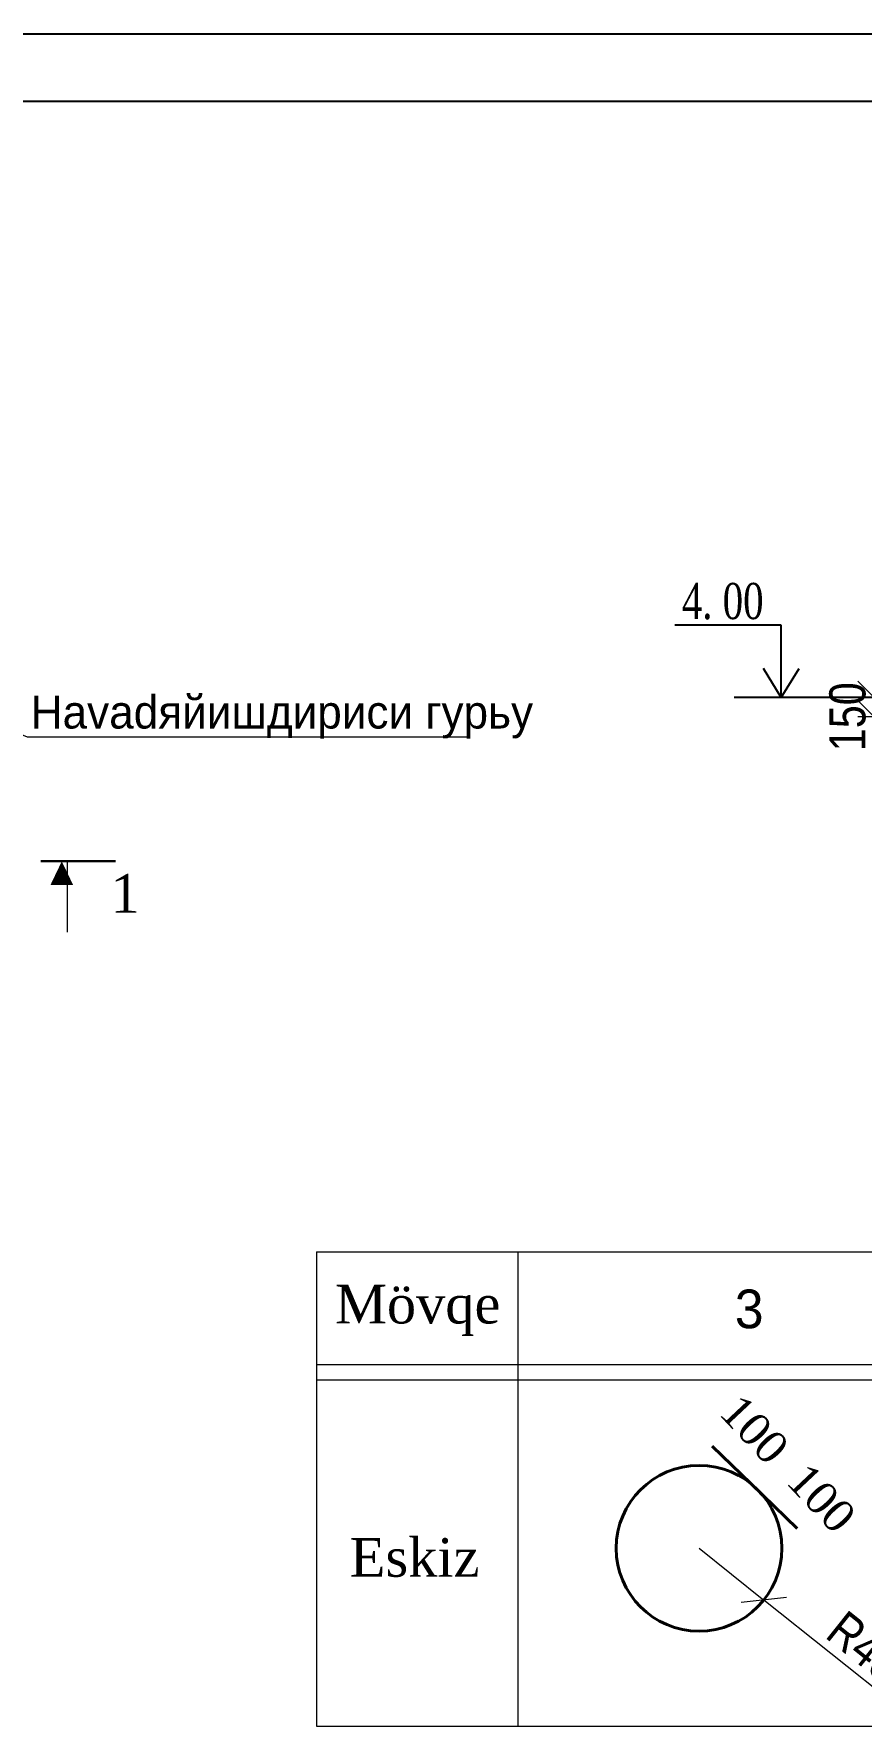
# Model space of a CAD drawing. Header units: millimetres. Extents: x 1067644 to 1117794, y -913136 to -692535.
# Drawn here: x 1101762 to 1108181, y -831768 to -818640 of the extents above; entities that cross this region are included whole.
import ezdxf

# ---------------------------------------------------------------- set-up
doc = ezdxf.new("R2010")
doc.units = ezdxf.units.MM
doc.layers.add('111_Ном._пера__1', color=7, linetype='Continuous', lineweight=100)
doc.layers.add('Annotation - Text', color=7, linetype='Continuous')
doc.styles.add('400', font='times.ttf', dxfattribs={"width": 0.75, "height": 300})
doc.styles.get("Standard").update_dxf_attribs({"font": 'a3ar(la).ttf'})
doc.styles.add('style1', font='A3TI(LA).TTF', dxfattribs={"height": 200})
doc.styles.add('Times  New  Roman (Unicod)', font='times.ttf')
doc.styles.add('Times New Roman', font='times.ttf')
doc.styles.add('yazitipi', font='ARIALN.TTF')
doc.styles.add('СГЕНЕРИР_СТИЛЬ_3', font='a3ar(la).ttf')
doc.dimstyles.new('DIM_100', dxfattribs={"dimscale": 100, "dimtxt": 250, "dimasz": 2.5, "dimexe": 1.25, "dimexo": 0.625, "dimtad": 1, "dimdec": 0, "dimtxsty": 'style1', "dimblk": 'OBLIQUE', "dimcen": 2.5, "dimdle": 1.25, "dimclrd": 251, "dimclre": 251, "dimaunit": 1, "dimadec": 3, "dimazin": 0, "dimtfac": 1, "dimtdec": 0, "dimtmove": 1, "dimatfit": 3, "dimfxl": 1.25, "dimlwd": 5, "dimlwe": 5, "dimarcsym": 0})
doc.dimstyles.new('sevda', dxfattribs={"dimscale": 100, "dimtxt": 2.8, "dimasz": 2.5, "dimexe": 1.25, "dimexo": 0.625, "dimtad": 1, "dimtxsty": 'yazitipi', "dimblk": 'OBLIQUE', "dimcen": 2.5, "dimdle": 1.25, "dimclrd": 253, "dimclre": 253, "dimclrt": 73, "dimaunit": 1, "dimadec": 3, "dimazin": 0, "dimtfac": 1, "dimtmove": 1, "dimatfit": 3, "dimfxl": 1, "dimlwd": 13, "dimlwe": 13, "dimarcsym": 0})

# ---------------------------------------------------------------- blocks, each defined once
blk = doc.blocks.new('_Oblique')
at = {"color": 0, "linetype": 'ByBlock', "lineweight": -2}
blk.add_line((-0.5, -0.5), (0.5, 0.5), dxfattribs=at)
blk = doc.blocks.new('*D19')
at = {"color": 253, "lineweight": 13, "ltscale": 15, "transparency": 16777216}
for p in [(1106923, -830388), (1108481, -831632)]:
    blk.add_line(p, (1107425, -830789), dxfattribs=at)
at = {"layer": 'Defpoints', "color": 0, "ltscale": 15, "transparency": 16777216}
for p in [(1106923, -830388), (1107425, -830789)]:
    blk.add_point(p, dxfattribs=at)
at = {"color": 253, "lineweight": 13, "ltscale": 15, "transparency": 16777216, "xscale": 250, "yscale": 250, "zscale": 250, "rotation": 141.3888944854308}
blk.add_blockref('_Oblique', (1107425, -830789), dxfattribs=at)
at = {"color": 73, "ltscale": 15, "transparency": 16777216, "insert": (1108277, -831206), "char_height": 280, "attachment_point": 5, "rotation": 321.3889, "style": 'yazitipi'}
blk.add_mtext('{\\fArial Narrow|b0|i0|c238|p34;R400}', dxfattribs=at)
blk = doc.blocks.new('*D24')
at = {"color": 253, "lineweight": 13, "ltscale": 15, "transparency": 16777216}
for p, q in [((1108281, -824062), (1108281, -823662)), ((1109211, -823787), (1108156, -823787)), ((1109235, -823937), (1108156, -823937))]:
    blk.add_line(p, q, dxfattribs=at)
at = {"layer": 'Defpoints', "color": 0, "ltscale": 15, "transparency": 16777216}
for p in [(1108281, -823787), (1109273, -823787), (1109298, -823937)]:
    blk.add_point(p, dxfattribs=at)
at = {"color": 253, "lineweight": 13, "ltscale": 15, "transparency": 16777216, "xscale": 250, "yscale": 250, "zscale": 250}
for p, rotation in [((1108281, -823787), 90), ((1108281, -823937), 270)]:
    blk.add_blockref('_Oblique', p, dxfattribs=dict(at, rotation=rotation))
at = {"color": 73, "ltscale": 15, "transparency": 16777216, "insert": (1108076, -823937), "char_height": 280, "attachment_point": 5, "rotation": 90, "style": 'yazitipi'}
blk.add_mtext('150', dxfattribs=at)
blk = doc.blocks.new('ntnntyht')
at = {"lineweight": 25}
blk.add_line((1961564, -20955), (2003567, -20955), dxfattribs=at)
at = {"lineweight": 25, "ltscale": 15}
blk.add_line((2003045, -21477), (1963653, -21477), dxfattribs=at)

msp = doc.modelspace()

# ---------------------------------------------------------------- linework, layer by layer
at = {"color": 7}
msp.add_line((1107561.513, -823227.375), (1106734.684, -823227.375), dxfattribs=at)
at = {"color": 0}
msp.add_line((1107561.513, -823787.315), (1107561.513, -823227.375), dxfattribs=at)
at = {"ltscale": 15}
msp.add_line((1108281.353, -823787.315), (1107196.147, -823787.315), dxfattribs=at)
at = {"color": 2, "lineweight": 13, "ltscale": 3}
for p, q in [((1103955.372, -828086.778), (1103955.372, -831767.526)), ((1103955.372, -828086.778), (1116713.091, -828086.778)), ((1105518.705, -831767.526), (1105518.705, -828086.778)), ((1103955.372, -828962.589), (1116713.091, -828962.589)), ((1103955.372, -829080.111), (1116713.091, -829080.111)), ((1103955.372, -831767.526), (1116713.091, -831767.526))]:
    msp.add_line(p, q, dxfattribs=at)
at = {"lineweight": 40, "ltscale": 15}
for q in [(1107024.665, -829595.471), (1107683.299, -830233.052)]:
    msp.add_line((1107326.183, -829886.973), q, dxfattribs=at)
at = {"color": 7, "ltscale": 15}
for points in [[(1107561.513, -823787.315), (1107422.911, -823562.971)], [(1107561.513, -823787.315), (1107700.115, -823562.971)]]:
    msp.add_lwpolyline(points, dxfattribs=at)
at = {"lineweight": 40, "ltscale": 15}
msp.add_circle((1106923.072, -830387.828), 642.927, dxfattribs=at)
at = {"layer": 'Annotation - Text', "color": 7, "lineweight": 30, "ltscale": 20}
msp.add_line((1101816.25, -825058.757), (1102394.902, -825058.757), dxfattribs=at)
at = {"layer": 'Annotation - Text', "color": 7, "lineweight": 13, "ltscale": 20}
msp.add_line((1102023.334, -825608.801), (1102023.334, -825058.757), dxfattribs=at)

# ---------------------------------------------------------------- block references
at = {"color": 3, "xscale": 1.004925508461463, "yscale": 1.004925508461463, "zscale": 1.004925508461463}
msp.add_blockref('ntnntyht', (-895641.897, -797581.729), dxfattribs=at)

# ---------------------------------------------------------------- texts
at = {"lineweight": 9, "insert": (1107423.737, -822899.616), "char_height": 280, "width": 23109.77763, "attachment_point": 3, "style": '400'}
msp.add_mtext('{\\fTimes New Roman|b0|i0|c238|p18;4. 0}0', dxfattribs=at)
at = {"color": 0, "lineweight": 30, "ltscale": 20, "insert": (1102356.809, -825458.043), "char_height": 300, "attachment_point": 7}
msp.add_mtext('{\\fTimes New Roman|b0|i0|c0|p18;1}', dxfattribs=at)
at = {"color": 0, "lineweight": 0, "char_height": 300, "attachment_point": 5}
for s, insert in [('{\\fTimes New Roman|b0|i0|c238|p18;Mövqe}', (1104739.94, -828542.439)), ('         3 ', (1106810.426, -828532.862)), ('{\\fTimes New Roman|b0|i0|c238|p18;Eskiz}', (1104716.251, -830460.63))]:
    msp.add_mtext(s, dxfattribs=dict(at, insert=insert))
at = {"color": 0, "lineweight": 0, "char_height": 250, "attachment_point": 5, "rotation": 313.2348481, "style": 'Times  New  Roman (Unicod)'}
for insert in [(1107094.062, -829190.836), (1107614.145, -829724.132)]:
    msp.add_mtext('        100 ', dxfattribs=dict(at, insert=insert))
at = {"layer": '111_Ном._пера__1', "linetype": 'Continuous', "lineweight": 13, "style": 'СГЕНЕРИР_СТИЛЬ_3'}
msp.add_text('Havadяйишдириcи гурьу', height=256, dxfattribs=at).set_placement((1101737.574, -824028.71))
at = {"layer": 'Annotation - Text', "lineweight": 13, "ltscale": 20, "insert": (1102128.253, -825279.92), "char_height": 200, "attachment_point": 1, "rotation": 180, "style": 'Times New Roman'}
msp.add_mtext_dynamic_manual_height_columns('{\\fArial|b0|i0|c204|p34;\\H1.0833x;▼}', width=1371.9513, gutter_width=12.5, heights=[0], dxfattribs=at)

# ---------------------------------------------------------------- dimensions: what is measured, and where the dimension line sits
at = {"ltscale": 15}
dim = msp.add_linear_dim(base=(1108281.353, -823787.315), p1=(1109297.743, -823937.315), p2=(1109273.134, -823787.315), angle=90, dimstyle='sevda', dxfattribs=at)
dim.commit()
dim.dimension.update_dxf_attribs({"geometry": '*D24', "text_midpoint": (1108281.353, -823937.315), "dimtype": 160})
dim = msp.add_radius_dim(center=(1106923.072, -830387.828), mpoint=(1107425.455, -830789.034), text='{\\fArial Narrow|b0|i0|c238|p34;R400}', dimstyle='sevda', dxfattribs=at)
dim.commit()
dim.dimension.update_dxf_attribs({"geometry": '*D19', "text_midpoint": (1108276.919, -831206.08)})

# ---------------------------------------------------------------- leaders
at = {"ltscale": 5}
msp.add_leader([(1099999.415, -823382.084), (1101708.855, -824094.088), (1105130.328, -824094.088)], dimstyle='DIM_100', override={"dimgap": 0.625, "dimtad": 0}, dxfattribs=at)

doc.saveas('drawing.dxf')
